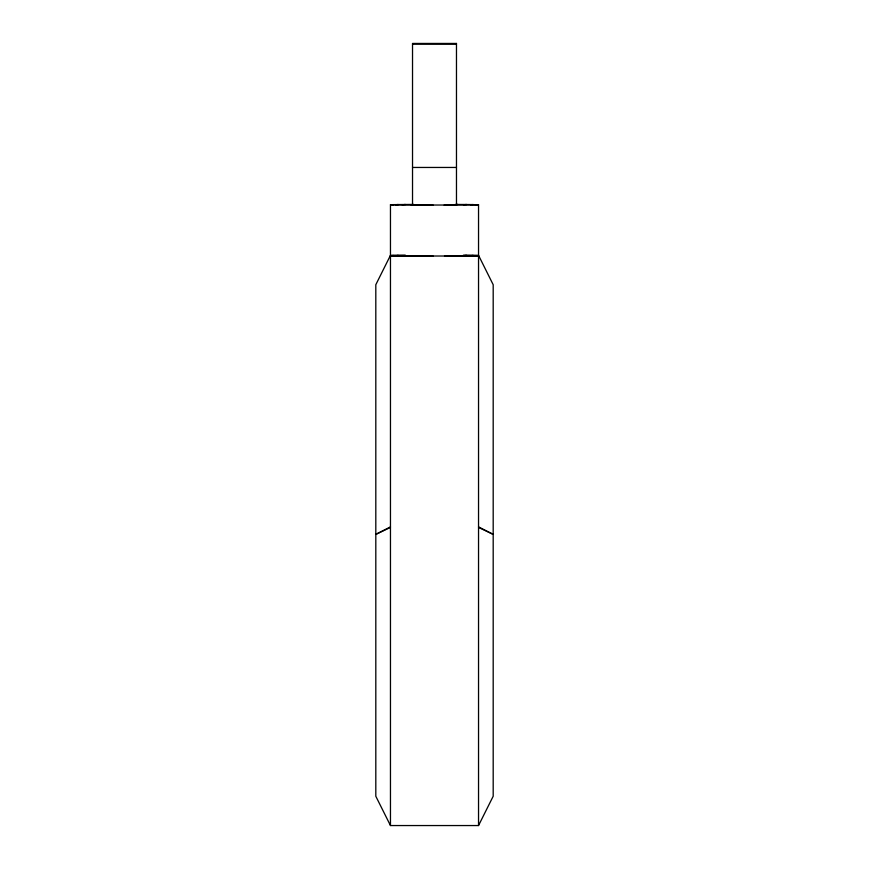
<?xml version="1.0" encoding="UTF-8"?>
<svg xmlns="http://www.w3.org/2000/svg" width="869" height="869" viewBox="0 0 869 869"><rect width="100%" height="100%" fill="white"/><g stroke="black" fill="none" stroke-linecap="round" stroke-linejoin="round"><path stroke-width="1.3" d="M463.633 255.334L478.537 255.334L493.19 284.728L493.19 796.243L478.537 825.55L390.463 825.55L375.81 796.243L375.81 284.728L390.463 255.334L405.367 255.334M390.463 526.875L375.81 534.37L390.463 527.396M390.463 825.55L390.463 204.736L393.842 204.649M475.158 204.845L478.537 204.758L478.537 825.55M393.842 255.562L390.463 255.649L397.024 255.823M475.158 255.758L478.537 255.671L471.976 255.508M392.343 204.649L398.426 204.573M470.574 204.932L476.657 204.856M392.343 255.562L398.426 255.486M470.574 255.844L476.657 255.768M397.09 204.563L405.465 204.508M463.535 204.997L471.91 204.932M397.09 255.475L405.465 255.41M463.535 255.91L471.91 255.844M404.389 204.497L413.742 204.443M454.52 205.051L464.611 205.008M464.611 255.92L444.493 256.007M444.146 205.084L455.258 205.062M412.525 44.145L456.475 44.189M412.525 167.456L456.475 167.456M390.463 256.018L478.537 256.018M421.704 205.084L433.099 205.095M433.055 256.018L402.336 255.899M455.15 204.443L457.767 204.454M411.233 205.051L422.16 205.073M456.942 204.465L466.664 204.508M402.336 204.986L412.058 205.041M463.068 255.41L466.664 255.421M465.512 204.519L473.355 204.584M395.645 204.921L403.488 204.986M465.512 255.432L473.355 255.497M395.645 255.834L403.488 255.899M471.976 204.595L478.537 204.758M397.024 204.91L390.463 204.736M475.875 204.671L476.962 204.758M392.038 204.736L393.125 204.823M475.875 255.584L476.962 255.671M392.038 255.649L393.125 255.736M478.537 527.396L493.19 534.37L478.537 526.875M456.475 43.45L412.525 43.45L412.525 205.03L456.475 205.03L456.475 43.45"/></g></svg>
